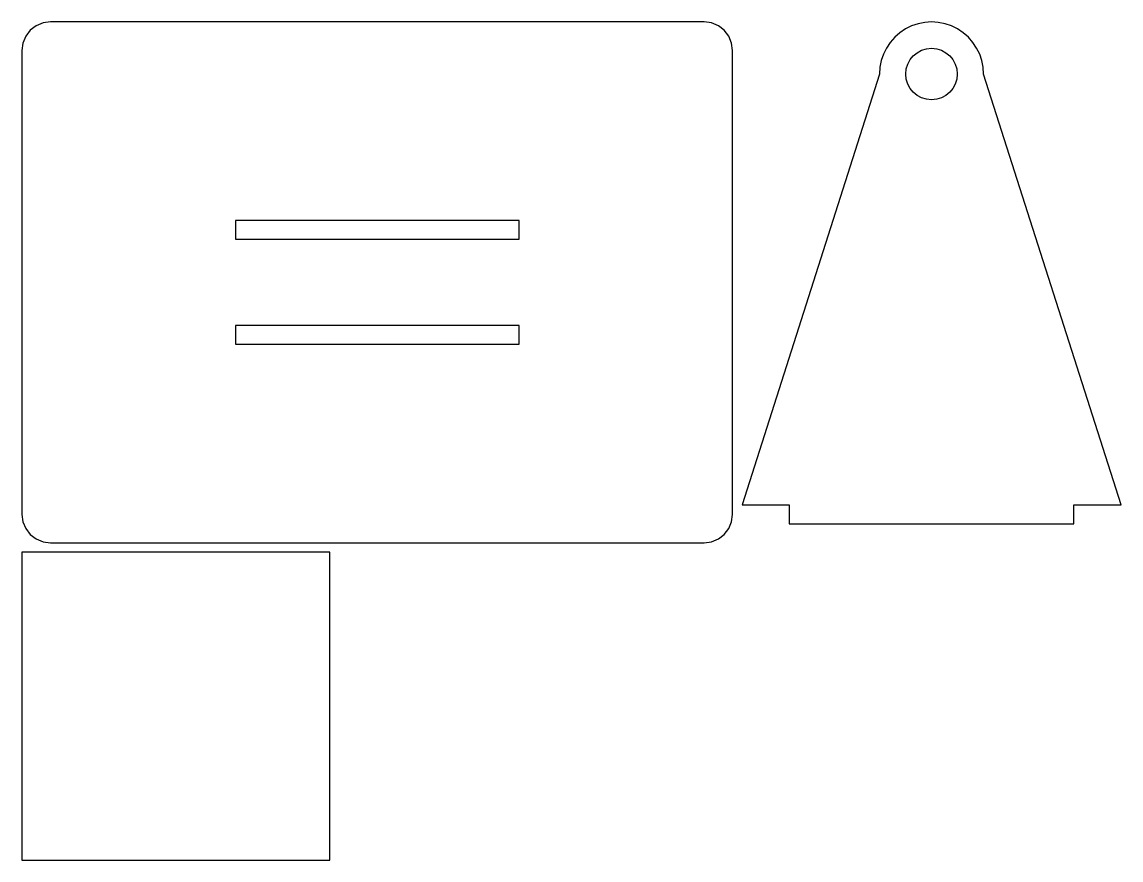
# Model space of a CAD drawing. Header units: metres. Extents: x 5 to 469, y 41 to 395.
import ezdxf

# ---------------------------------------------------------------- set-up
doc = ezdxf.new("R2010")
doc.units = ezdxf.units.M

msp = doc.modelspace()

# ---------------------------------------------------------------- linework, layer by layer
at = {"layer": 'CUT'}
for points in [[(305, 383), (304.591, 386.106), (303.392, 389), (301.485, 391.485), (299, 393.392), (296.106, 394.591), (293, 395), (17, 395), (13.894, 394.591), (11, 393.392), (8.515, 391.485), (6.608, 389), (5.409, 386.106), (5, 383), (5, 187), (5.409, 183.894), (6.608, 181), (8.515, 178.515), (11, 176.608), (13.894, 175.409), (17, 175), (293, 175), (296.106, 175.409), (299, 176.608), (301.485, 178.515), (303.392, 181), (304.591, 183.894), (305, 187)], [(309, 191), (328.925, 191), (328.925, 183), (449.075, 183), (449.075, 191), (469, 191), (411, 373), (410.812, 375.872), (410.25, 378.694), (409.325, 381.419), (408.053, 384), (406.454, 386.393), (404.556, 388.556), (402.393, 390.454), (400, 392.053), (397.419, 393.325), (394.694, 394.25), (391.872, 394.812), (389, 395), (386.128, 394.812), (383.306, 394.25), (380.581, 393.325), (378, 392.053), (375.607, 390.454), (373.444, 388.556), (371.546, 386.393), (369.947, 384), (368.675, 381.419), (367.75, 378.694), (367.188, 375.872), (367, 373)], [(95.075, 303.25), (214.925, 303.25), (214.925, 311.15), (95.075, 311.15)], [(95.075, 258.85), (214.925, 258.85), (214.925, 266.75), (95.075, 266.75)], [(5, 41), (135, 41), (135, 171), (5, 171)]]:
    msp.add_lwpolyline(points, close=True, dxfattribs=at)
msp.add_circle((389, 373), 10.875, dxfattribs=at)

doc.saveas('drawing.dxf')
